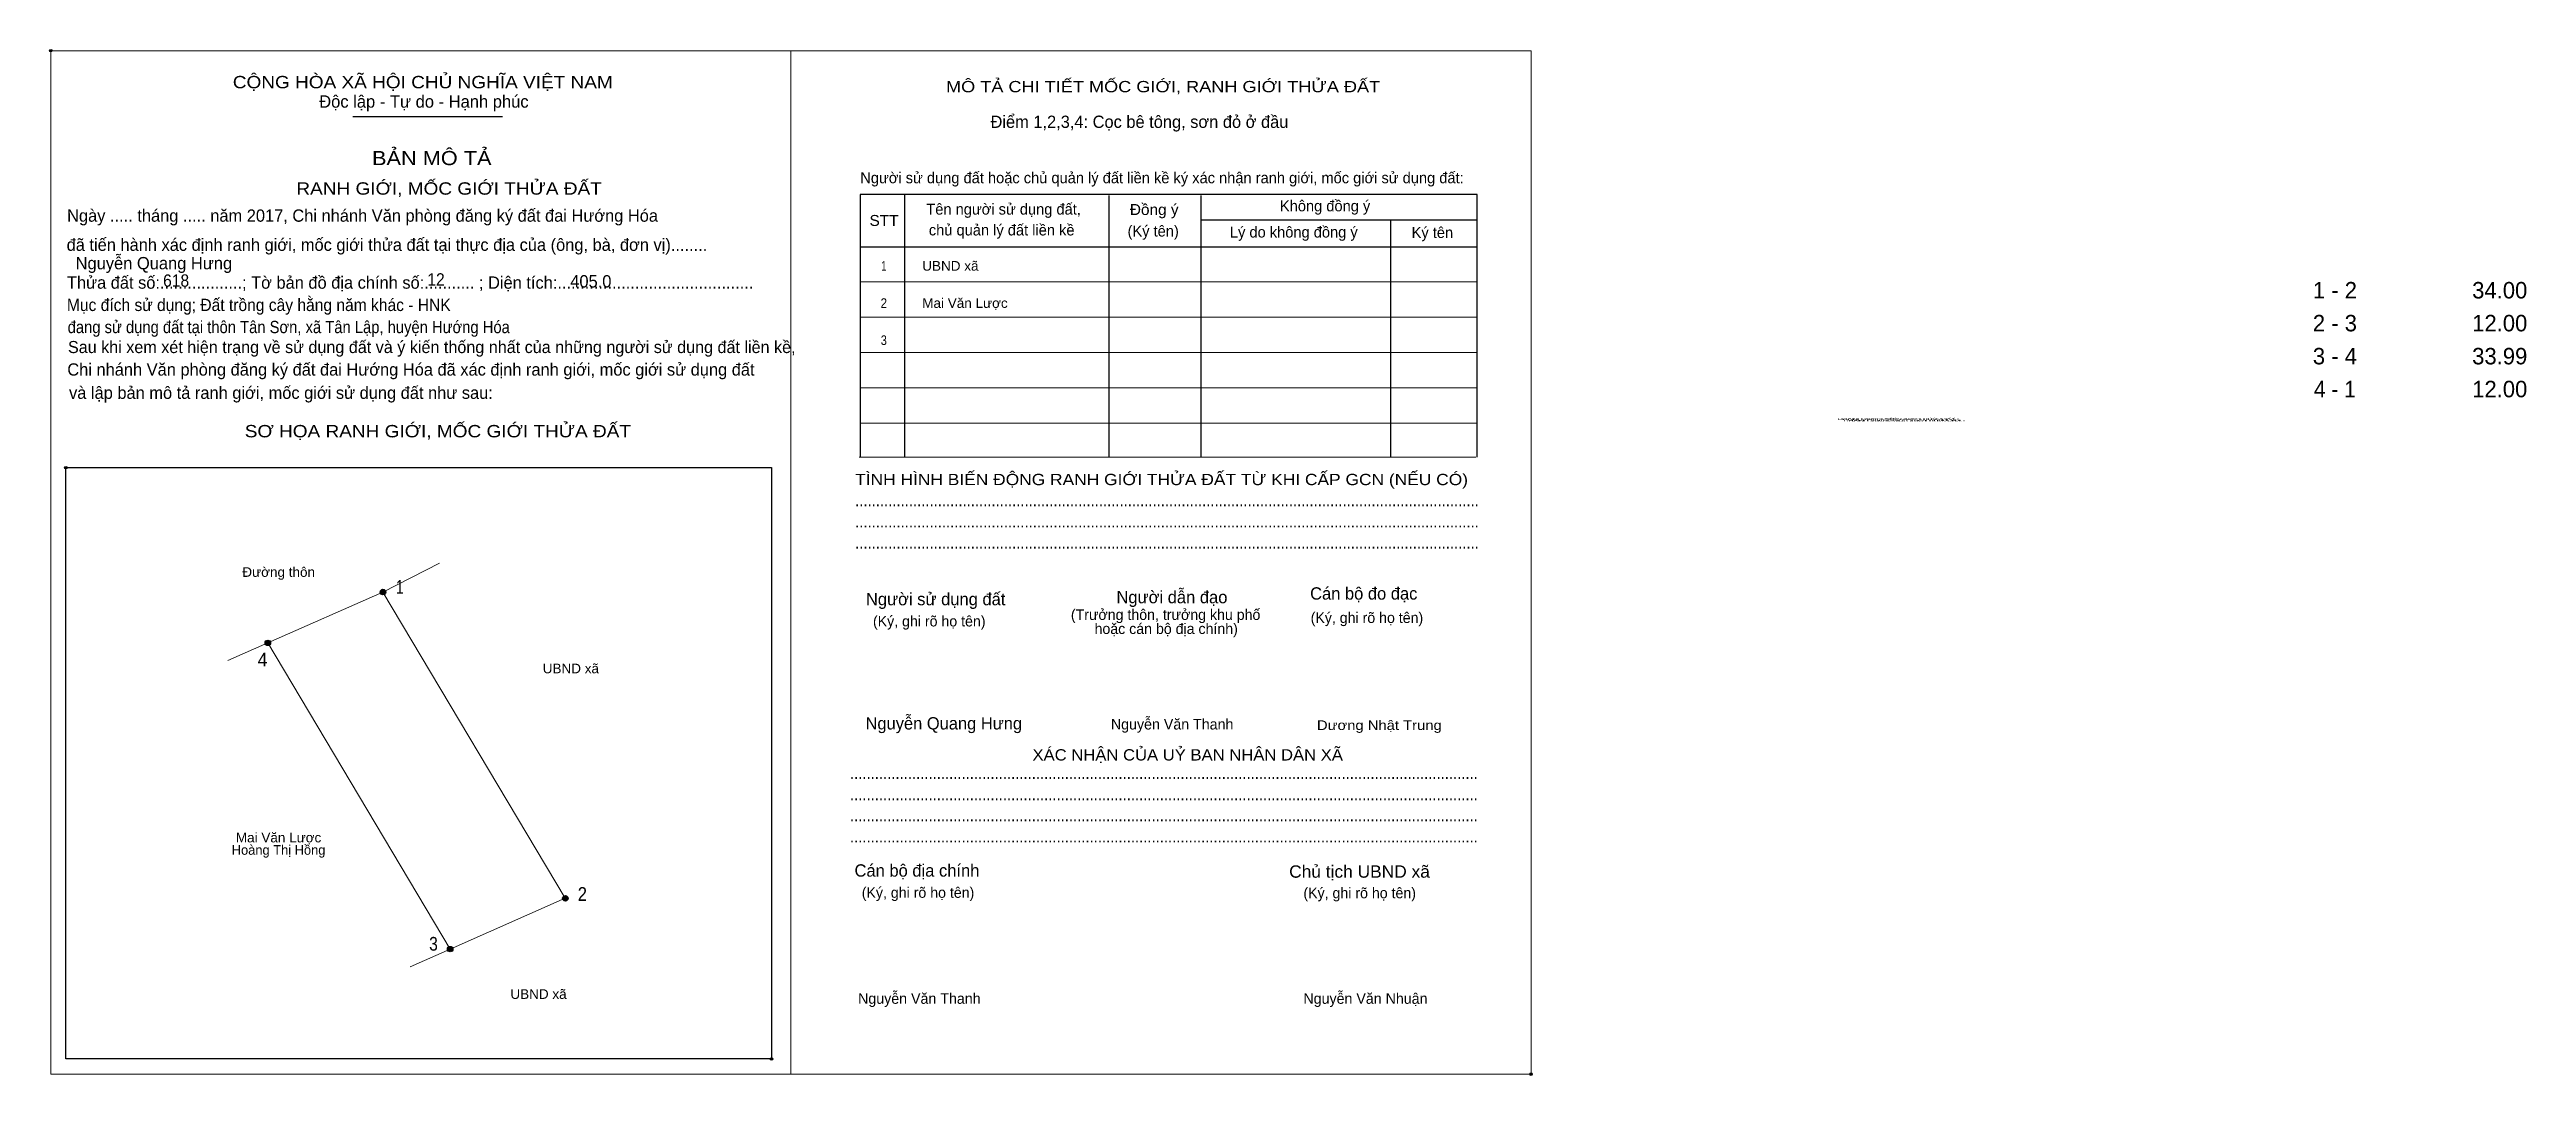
# Model space of a CAD drawing. Header units: metres. Extents: x 548336 to 548572, y 1837815 to 1837913.
import ezdxf
from ezdxf.enums import TextEntityAlignment as Align

# ---------------------------------------------------------------- set-up
doc = ezdxf.new("R2010")
doc.units = ezdxf.units.M
doc.header["$LTSCALE"] = 0.47
doc.header["$PDMODE"] = 32
doc.header["$PDSIZE"] = 0.235
for name, color, linetype, lineweight in [('1', 7, 'Continuous', 25), ('10', 7, 'Continuous', 13), ('11', 7, 'Continuous', 25), ('2', 7, 'Continuous', 13), ('27', 7, 'Continuous', 13)]:
    doc.layers.add(name, color=color, linetype=linetype, lineweight=lineweight)
for name, color, linetype in [('36', 7, 'Continuous'), ('52', 7, 'Continuous'), ('6', 7, 'Continuous'), ('60', 7, 'Continuous'), ('9', 7, 'Continuous')]:
    doc.layers.add(name, color=color, linetype=linetype)

msp = doc.modelspace()

# ---------------------------------------------------------------- hatches: boundary and pattern name
at = {"layer": '11'}
for points in [[(548368.322, 1837861.18, 1), (548367.798, 1837861.18, 1)], [(548357.342, 1837856.33, 1), (548356.818, 1837856.33, 1)], [(548385.715, 1837831.965, 1), (548385.191, 1837831.965, 1)], [(548374.732, 1837827.12, 1), (548374.208, 1837827.12, 1)], [(548374.732, 1837827.12, 1), (548374.208, 1837827.12, 1)]]:
    msp.add_hatch(color=256, dxfattribs=at).paths.add_polyline_path(points)

# ---------------------------------------------------------------- linework, layer by layer
at = {"layer": '1'}
for p, q in [((548365.19, 1837906.56), (548379.46, 1837906.56)), ((548417.81, 1837899.12), (548417.81, 1837874.05)), ((548437.28, 1837899.01), (548437.28, 1837874.05)), ((548446.07, 1837899.01), (548446.07, 1837874.05)), ((548446.07, 1837896.69), (548472.4, 1837896.69)), ((548464.15, 1837896.69), (548464.15, 1837874.05)), ((548413.58, 1837894.13), (548472.4, 1837894.13))]:
    msp.add_line(p, q, dxfattribs=at)
at = {"layer": '1', "lineweight": 13}
for p, q in [((548413.58, 1837890.77), (548472.4, 1837890.77)), ((548413.58, 1837887.4), (548472.4, 1837887.4)), ((548413.58, 1837884.03), (548472.4, 1837884.03)), ((548413.58, 1837880.67), (548472.4, 1837880.67)), ((548413.58, 1837877.3), (548472.4, 1837877.3)), ((548413.48, 1837874.05), (548472.29, 1837874.05))]:
    msp.add_line(p, q, dxfattribs=at)
at = {"layer": '1'}
msp.add_lwpolyline([(548472.4, 1837874.05), (548472.4, 1837899.12), (548413.58, 1837899.12), (548413.58, 1837874.05)], dxfattribs=at)
msp.add_lwpolyline([(548337.82, 1837873.05), (548405.11, 1837873.05), (548405.11, 1837816.64), (548337.82, 1837816.64)], close=True, dxfattribs=at)
for p in [(548336.38, 1837912.82), (548337.82, 1837873.05), (548405.11, 1837816.64), (548477.55, 1837815.19), (548477.55, 1837815.18)]:
    msp.add_point(p, dxfattribs=at)
at = {"layer": '10'}
msp.add_lwpolyline([(548374.47, 1837827.12), (548357.08, 1837856.33), (548368.06, 1837861.18), (548385.45, 1837831.97)], close=True, dxfattribs=at)
at = {"layer": '11'}
for centre in [(548368.06, 1837861.18), (548357.08, 1837856.33), (548385.453, 1837831.965), (548374.47, 1837827.12), (548374.47, 1837827.12)]:
    msp.add_circle(centre, 0.262, dxfattribs=at)
at = {"layer": '2'}
for points in [[(548336.38, 1837912.82), (548406.96, 1837912.82), (548406.96, 1837815.19), (548336.38, 1837815.19)], [(548406.96, 1837912.81), (548477.55, 1837912.81), (548477.55, 1837815.18), (548406.96, 1837815.18)], [(548406.96, 1837912.81), (548477.55, 1837912.81), (548477.55, 1837815.18), (548406.96, 1837815.18)]]:
    msp.add_lwpolyline(points, close=True, dxfattribs=at)
at = {"layer": '27'}
for p, q in [((548368.06, 1837861.18), (548373.46, 1837863.93)), ((548357.08, 1837856.33), (548353.25, 1837854.64)), ((548374.47, 1837827.12), (548370.64, 1837825.42))]:
    msp.add_line(p, q, dxfattribs=at)

# ---------------------------------------------------------------- texts
at = {"layer": '1'}
for s, height, width, p in [('CỘNG HÒA XÃ HỘI CHỦ NGHĨA VIỆT NAM', 1.178, 1.15, (548353.74, 1837909.24)), ('RANH GIỚI, MỐC GIỚI THỬA ĐẤT', 1.179, 1.15, (548359.8, 1837899.09)), ('STT', 1.044, 1.05, (548414.46, 1837896.11)), ('Đồng ý', 1.044, 1.05, (548439.29, 1837897.15)), ('Mục đích sử dụng; Đất trồng cây hằng năm khác - HNK', 1.17, 0.95, (548337.92, 1837887.99)), ('đang sử dụng đất tại thôn Tân Sơn, xã Tân Lập, huyện Hướng Hóa', 1.17, 0.9, (548337.99, 1837885.88)), ('SƠ HỌA RANH GIỚI, MỐC GIỚI THỬA ĐẤT', 1.179, 1.15, (548354.88, 1837875.94)), ('RANH GIỚI, MỐC GIỚI THỬA ĐẤT', 0.1475, 3.55, (548506.79, 1837877.61)), ('RANH GIỚI, MỐC GIỚI THỬA ĐẤT', 0.1475, 3.55, (548507.22, 1837877.61)), ('RANH GIỚI, MỐC GIỚI THỬA ĐẤT', 0.1475, 3.55, (548507.36, 1837877.46)), ('RANH GIỚI, MỐC GIỚI THỬA ĐẤT', 0.1475, 3.55, (548507.8, 1837877.46)), ('TÌNH HÌNH BIẾN ĐỘNG RANH GIỚI THỬA ĐẤT TỪ KHI CẤP GCN (NẾU CÓ)', 1.077, 1.15, (548413.09, 1837871.38)), ('.......................................................................................................................................................', 1.178, 0.9, (548413.09, 1837869.36)), ('.......................................................................................................................................................', 1.178, 0.9, (548413.09, 1837867.34)), ('.......................................................................................................................................................', 1.178, 0.9, (548413.09, 1837865.32)), ('Dương Nhật Trung', 0.917, 1.15, (548457.13, 1837848.02)), ('........................................................................................................................................................', 1.178, 0.9, (548412.6, 1837843.34)), ('........................................................................................................................................................', 1.178, 0.9, (548412.6, 1837841.32)), ('........................................................................................................................................................', 1.178, 0.9, (548412.6, 1837839.31)), ('........................................................................................................................................................', 1.178, 0.9, (548412.6, 1837837.29)), ('Chủ tịch UBND xã', 1.178, 1.05, (548454.48, 1837833.93))]:
    msp.add_text(s, height=height, dxfattribs=dict(at, width=width)).set_placement(p)
for s, height, p in [('Độc lập - Tự do - Hạnh phúc', 1.178, (548361.98, 1837907.39)), ('Điểm 1,2,3,4: Cọc bê tông, sơn đỏ ở đầu', 1.17, (548426, 1837905.46)), ('Người sử dụng đất hoặc chủ quản lý đất liền kề ký xác nhận ranh giới, mốc giới sử dụng đất:', 1.044, (548413.58, 1837900.18)), ('Ngày ..... tháng ..... năm 2017, Chi nhánh Văn phòng đăng ký đất đai Hướng Hóa', 1.17, (548337.94, 1837896.51)), ('Tên người sử dụng đất,', 1.044, (548419.88, 1837897.19)), ('Không đồng ý', 1.044, (548453.6, 1837897.5)), (' đã tiến hành xác định ranh giới, mốc giới thửa đất tại thực địa của (ông, bà, đơn vị)........', 1.17, (548337.46, 1837893.73)), ('chủ quản lý đất liền kề', 1.044, (548420.12, 1837895.2)), ('(Ký tên)', 1.044, (548439.07, 1837895.1)), ('Lý do không đồng ý', 1.044, (548448.83, 1837895)), ('Ký tên', 1.044, (548466.16, 1837894.96)), ('Thửa đất số:..................; Tờ bản đồ địa chính số:........... ; Diện tích:...........................................', 1.17, (548337.92, 1837890.12)), ('Sau khi xem xét hiện trạng về sử dụng đất và ý kiến thống nhất của những người sử dụng đất liền kề,', 1.151, (548338.02, 1837883.98)), ('Chi nhánh Văn phòng đăng ký đất đai Hướng Hóa đã xác định ranh giới, mốc giới sử dụng đất', 1.17, (548337.96, 1837881.83)), (' và lập bản mô tả ranh giới, mốc giới sử dụng đất như sau:', 1.17, (548337.69, 1837879.61)), ('Người dẫn đạo', 1.178, (548438.01, 1837860.11)), ('Cán bộ đo đạc', 1.176, (548456.48, 1837860.46)), ('Người sử dụng đất', 1.178, (548414.12, 1837859.92)), ('(Ký, ghi rõ họ tên)', 1.01, (548456.53, 1837858.23)), ('(Ký, ghi rõ họ tên)', 1.01, (548414.79, 1837857.9)), ('Nguyễn Văn Thanh', 1.014, (548437.48, 1837848.07)), ('Cán bộ địa chính', 1.178, (548413.03, 1837834.03)), ('(Ký, ghi rõ họ tên)', 1.01, (548413.72, 1837832.01)), ('(Ký, ghi rõ họ tên)', 1.01, (548455.84, 1837831.97)), ('Nguyễn Văn Thanh', 1.014, (548413.37, 1837821.9)), ('Nguyễn Văn Nhuận', 1.014, (548455.84, 1837821.9))]:
    msp.add_text(s, height=height, dxfattribs=at).set_placement(p)
for s, height, width, p in [('MÔ TẢ CHI TIẾT MỐC GIỚI, RANH GIỚI THỬA ĐẤT', 1.077, 1.2, (548442.46, 1837908.86)), ('BẢN MÔ TẢ', 1.347, 1.15, (548372.715, 1837901.91)), ('XÁC NHẬN CỦA UỶ BAN NHÂN DÂN XÃ', 1.078, 1.1, (548444.805, 1837845.11))]:
    msp.add_text(s, height=height, dxfattribs=dict(at, width=width)).set_placement(p, align=Align.CENTER)
for s, p in [('(Trưởng thôn, trưởng khu phố', (548442.7, 1837858.52)), ('hoặc cán bộ địa chính)', (548442.755, 1837857.18))]:
    msp.add_text(s, height=1.01, dxfattribs=at).set_placement(p, align=Align.CENTER)
at = {"layer": '36', "width": 1.05}
for s, p in [('Đường thôn', (548358.115, 1837862.63)), ('UBND xã', (548385.98, 1837853.43)), ('Mai Văn Lược', (548358.105, 1837837.3)), ('UBND xã', (548382.895, 1837822.37))]:
    msp.add_text(s, height=0.917, dxfattribs=at).set_placement(p, align=Align.CENTER)
at = {"layer": '36'}
msp.add_text('Hoàng Thị Hồng', height=0.917, dxfattribs=at).set_placement((548358.105, 1837836.12), align=Align.CENTER)
at = {"layer": '52'}
for s, p in [('1 - 2', (548554.21, 1837889.19)), ('34.00', (548569.93, 1837889.19)), ('2 - 3', (548554.21, 1837886.05)), ('12.00', (548569.93, 1837886.05)), ('3 - 4', (548554.21, 1837882.9)), ('33.99', (548569.93, 1837882.9)), ('12.00', (548569.93, 1837879.76))]:
    msp.add_text(s, height=1.572, dxfattribs=at).set_placement(p, align=Align.CENTER)
at = {"layer": '52', "width": 0.95}
msp.add_text('4 - 1', height=1.572, dxfattribs=at).set_placement((548554.21, 1837879.76), align=Align.CENTER)
at = {"layer": '6'}
for s, p in [('Nguyễn Quang Hưng', (548338.75, 1837891.97)), ('405.0', (548385.92, 1837890.24)), ('Nguyễn Quang Hưng', (548414.08, 1837848.07))]:
    msp.add_text(s, height=1.174, dxfattribs=at).set_placement(p)
at = {"layer": '6', "width": 0.95}
for s, p in [('618', (548347.09, 1837890.31)), ('12', (548372.29, 1837890.42))]:
    msp.add_text(s, height=1.174, dxfattribs=at).set_placement(p)
at = {"layer": '60'}
for s, width, p in [('1', 0.75, (548415.83, 1837891.84)), ('2', 0.9, (548415.825, 1837888.29)), ('3', 0.85, (548415.825, 1837884.75))]:
    msp.add_text(s, height=0.917, dxfattribs=dict(at, width=width)).set_placement(p, align=Align.CENTER)
at = {"layer": '60', "width": 1.05}
for s, p in [('UBND xã', (548419.49, 1837891.84)), ('Mai Văn Lược', (548419.49, 1837888.29))]:
    msp.add_text(s, height=0.917, dxfattribs=at).set_placement(p)
at = {"layer": '9'}
for s, width, p in [('1', 0.75, (548369.67, 1837861.02)), ('4', 0.95, (548356.575, 1837854.08)), ('2', 0.9, (548387.075, 1837831.72)), ('3', 0.85, (548372.88, 1837826.97))]:
    msp.add_text(s, height=1.31, dxfattribs=dict(at, width=width)).set_placement(p, align=Align.CENTER)

doc.saveas('drawing.dxf')
